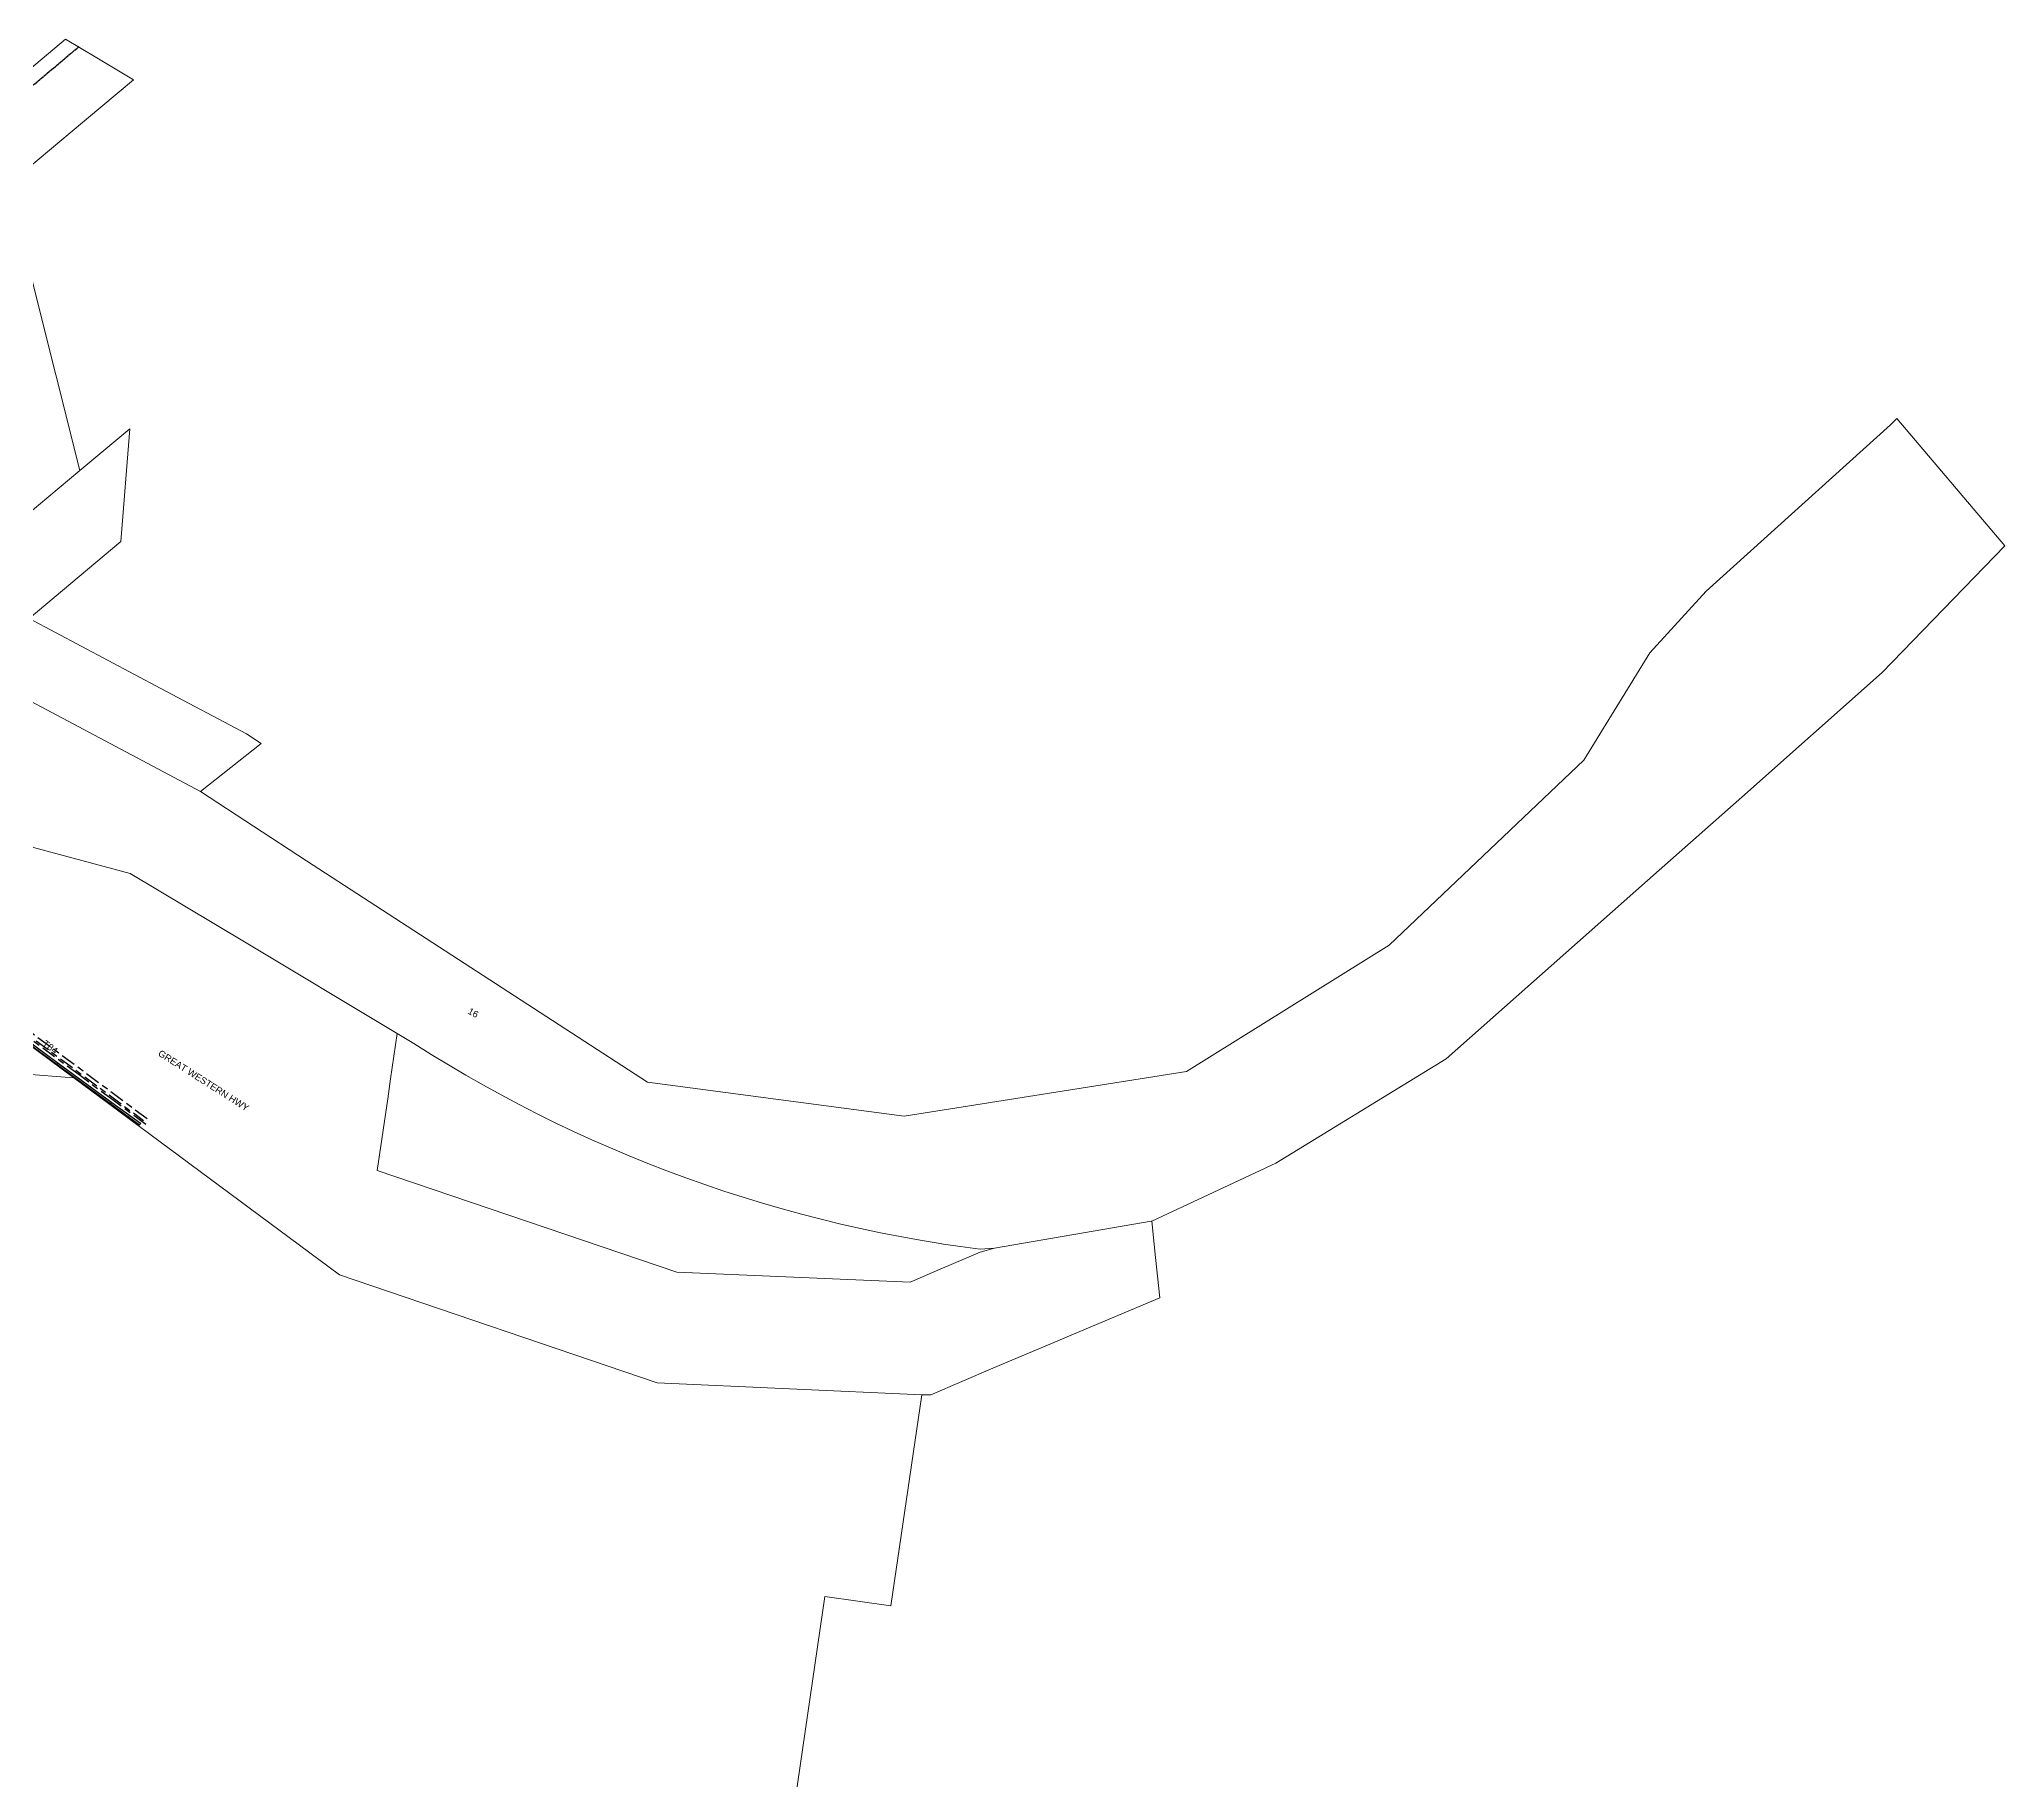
# Model space of a CAD drawing. Header units: metres. Extents: x 259786 to 261372, y 6264838 to 6265913.
# Drawn here: x 260841 to 261372, y 6265309 to 6265780 of the extents above; entities that cross this region are included whole.
import ezdxf

# ---------------------------------------------------------------- set-up
doc = ezdxf.new("R2010")
doc.units = ezdxf.units.M
doc.linetypes.add('Cable Exist OH', pattern=[1, 1, 0])
doc.linetypes.add('Cable Exist UG', pattern=[8.2, 4, -1.2, 1.8, -1.2])
doc.layers.add('Cadastre Land Parcels_SP_EXT', color=9, linetype='Continuous', lineweight=5)
doc.layers.add('Cadastre Roads_SP_EXT', color=9, linetype='Continuous', lineweight=5)
for name, color, linetype in [('Duct_SP_EXT', 7, 'Continuous'), ('Mains_HV_EXT', 7, 'Continuous'), ('Mains_LV_EXT', 7, 'Continuous'), ('Mains_SL_EXT', 7, 'Continuous')]:
    doc.layers.add(name, color=color, linetype=linetype)
doc.styles.get("Standard").update_dxf_attribs({"font": 'arial.ttf'})

msp = doc.modelspace()

# ---------------------------------------------------------------- linework, layer by layer
at = {"layer": 'Cadastre Land Parcels_SP_EXT', "linetype": 'Continuous'}
for points in [[(260834.78, 6265649.17), (260851.56, 6265663.22), (260832.18, 6265740.51), (260815.41, 6265726.46), (260834.78, 6265649.17)], [(260862.63, 6265644), (260865.08, 6265674.52), (260851.56, 6265663.22), (260834.78, 6265649.17), (260818.02, 6265635.12), (260814.08, 6265631.81), (260829.65, 6265627.53), (260837.8, 6265623.19), (260862.63, 6265644)], [(260824.26, 6265517.98), (260821.86, 6265501.08), (260849.94, 6265498.89), (260824.26, 6265517.98)]]:
    msp.add_lwpolyline(points, close=True, dxfattribs=at)
for points in [[(260793.69, 6265573.39), (260865.13, 6265554.18), (260895.6, 6265535.95), (260937.42, 6265510.91), (260941.94, 6265508.19), (260946.58, 6265505.27), (260951.25, 6265502.42), (260955.97, 6265499.64), (260960.73, 6265496.93), (260965.53, 6265494.29), (260970.37, 6265491.72), (260975.24, 6265489.22), (260980.15, 6265486.8), (260985.1, 6265484.44), (260990.08, 6265482.16), (260995.09, 6265479.96), (261000.14, 6265477.82), (261005.21, 6265475.77), (261010.32, 6265473.78), (261015.45, 6265471.88), (261020.62, 6265470.04), (261025.8, 6265468.29), (261031.02, 6265466.61), (261036.25, 6265465.01), (261041.52, 6265463.48), (261046.8, 6265462.04), (261052.1, 6265460.67), (261057.42, 6265459.38), (261062.76, 6265458.16), (261068.12, 6265457.03), (261073.5, 6265455.98), (261078.89, 6265455), (261084.29, 6265454.11), (261085.2, 6265453.97), (261089.71, 6265453.29), (261095.15, 6265452.56), (261099.03, 6265452.86), (261141.33, 6265460.13), (261141.51, 6265460.16), (261161.05, 6265469.26), (261175.1, 6265475.85), (261221.19, 6265504.03), (261221.19, 6265504.03), (261278.76, 6265555.08), (261301.15, 6265574.86), (261339.13, 6265608.57), (261372.27, 6265642.79), (261343.1, 6265677.24), (261341.34, 6265675.57), (261291.54, 6265630.56), (261276.24, 6265613.86), (261258.44, 6265584.82), (261205.76, 6265534.83), (261150.95, 6265500.6), (261074.58, 6265488.58), (261005.14, 6265497.78), (260912.83, 6265557.59), (260884.17, 6265576.41), (260822.33, 6265609.19)], [(260764.11, 6264861.11), (260923.58, 6264837.77), (260927.84, 6264867.74), (260951.23, 6265027.9), (261003.72, 6265020.02), (261053.09, 6265358.66), (261070.92, 6265356.09), (261079.31, 6265413.22), (261007.77, 6265416.4), (260921.82, 6265445.61), (260859.63, 6265491.69), (260859.63, 6265491.69), (260849.94, 6265498.89), (260821.86, 6265501.08)]]:
    msp.add_lwpolyline(points, dxfattribs=at)
at = {"layer": 'Cadastre Roads_SP_EXT', "linetype": 'Continuous'}
for points in [[(260832.18, 6265740.51), (260848.96, 6265754.56), (260866.1, 6265768.88), (260856.17, 6265774.8), (260847.7, 6265779.85), (260828.11, 6265763.45)], [(260824.26, 6265517.98), (260849.94, 6265498.89), (260859.63, 6265491.69), (260921.82, 6265445.61), (261007.77, 6265416.4), (261079.31, 6265413.22), (261081.73, 6265413.14), (261098.56, 6265420.37), (261117.81, 6265428.48), (261118, 6265428.59), (261137.46, 6265436.77), (261143.71, 6265439.39), (261142.55, 6265450.31), (261141.51, 6265460.16), (261141.33, 6265460.13), (261099.03, 6265452.86), (261095.12, 6265451.81), (261084.31, 6265447.15), (261076.2, 6265443.65), (261013.09, 6265446.4), (260932, 6265473.84), (260934.83, 6265493.21), (260935.63, 6265498.64), (260937.42, 6265510.91), (260895.6, 6265535.95), (260865.13, 6265554.18), (260865.13, 6265554.18), (260793.69, 6265573.39)]]:
    msp.add_lwpolyline(points, dxfattribs=at)
msp.add_lwpolyline([(260775.89, 6265641.11), (260745.77, 6265645.05), (260728.87, 6265645.39), (260728.7, 6265633.95), (260728.58, 6265625.76), (260780.63, 6265620.73), (260822.34, 6265609.19), (260884.17, 6265576.41), (260892.41, 6265582.91), (260900.64, 6265589.39), (260896.65, 6265591.96), (260873.49, 6265604.25), (260837.8, 6265623.19), (260829.65, 6265627.53), (260814.08, 6265631.81), (260800.38, 6265635.57), (260797.39, 6265636.39), (260784.14, 6265640.03), (260775.89, 6265641.11)], close=True, dxfattribs=at)
at = {"layer": 'Duct_SP_EXT'}
for p, q in [((260833.16, 6265511.59), (260845.37, 6265502.5)), ((260833.39, 6265512.02), (260845.65, 6265502.89)), ((260845.37, 6265502.5), (260845.51, 6265502.7)), ((260845.37, 6265502.5), (260859.89, 6265491.87)), ((260845.65, 6265502.89), (260845.51, 6265502.7)), ((260845.65, 6265502.89), (260860.17, 6265492.26)), ((260859.89, 6265491.87), (260860.03, 6265492.07)), ((260859.89, 6265491.87), (260867.69, 6265486.24)), ((260860.17, 6265492.26), (260860.03, 6265492.07)), ((260860.17, 6265492.26), (260867.97, 6265486.63)), ((260867.69, 6265486.24), (260867.83, 6265486.43)), ((260867.97, 6265486.63), (260867.83, 6265486.43))]:
    msp.add_line(p, q, dxfattribs=at)
at = {"layer": 'Mains_HV_EXT', "linetype": 'Cable Exist OH'}
msp.add_lwpolyline([(260672.79, 6265628.17), (260703.1, 6265653.57), (260726.14, 6265672.87), (260759.6, 6265700.9), (260783.31, 6265720.77), (260806.9, 6265740.58), (260829.13, 6265759.25), (260851.37, 6265777.93)], dxfattribs=at)
at = {"layer": 'Mains_HV_EXT', "linetype": 'Cable Exist UG'}
msp.add_lwpolyline([(260699.31, 6265538.63), (260700.91, 6265539.75), (260704.32, 6265531.7), (260704.32, 6265531.7), (260716.28, 6265536.89), (260718.29, 6265533.05), (260734.97, 6265540.61), (260769.02, 6265535.76), (260788.76, 6265530.38), (260807.79, 6265524.04), (260833.63, 6265514.75), (260869.83, 6265487.87)], dxfattribs=at)
at = {"layer": 'Mains_LV_EXT', "linetype": 'Cable Exist UG'}
msp.add_lwpolyline([(260807.53, 6265523.1), (260809.33, 6265522.42), (260809.33, 6265522.42), (260833.15, 6265513.86), (260868.77, 6265487.41)], dxfattribs=at)
at = {"layer": 'Mains_SL_EXT', "linetype": 'Cable Exist UG'}
msp.add_lwpolyline([(260869.36, 6265486.35), (260860.53, 6265492.89), (260851.32, 6265499.73), (260833.21, 6265513.16), (260833.21, 6265513.16), (260831.46, 6265514.06), (260831.46, 6265514.06, 0.112973), (260829.17, 6265514.9)], format="xyb", dxfattribs=at)

# ---------------------------------------------------------------- texts
at = {"layer": 'Cadastre Land Parcels_SP_EXT'}
msp.add_text('16', height=1.8, rotation=331.6487, dxfattribs=at).set_placement((260956.32, 6265516.4))
at = {"layer": 'Cadastre Roads_SP_EXT'}
msp.add_text('GREAT WESTERN HWY', height=1.8, rotation=327.4881, dxfattribs=at).set_placement((260872.53, 6265505.09))
at = {"layer": 'Mains_LV_EXT'}
msp.add_text('T84', height=1.8, rotation=323.4096, dxfattribs=at).set_placement((260841.27, 6265507.83))

doc.saveas('drawing.dxf')
